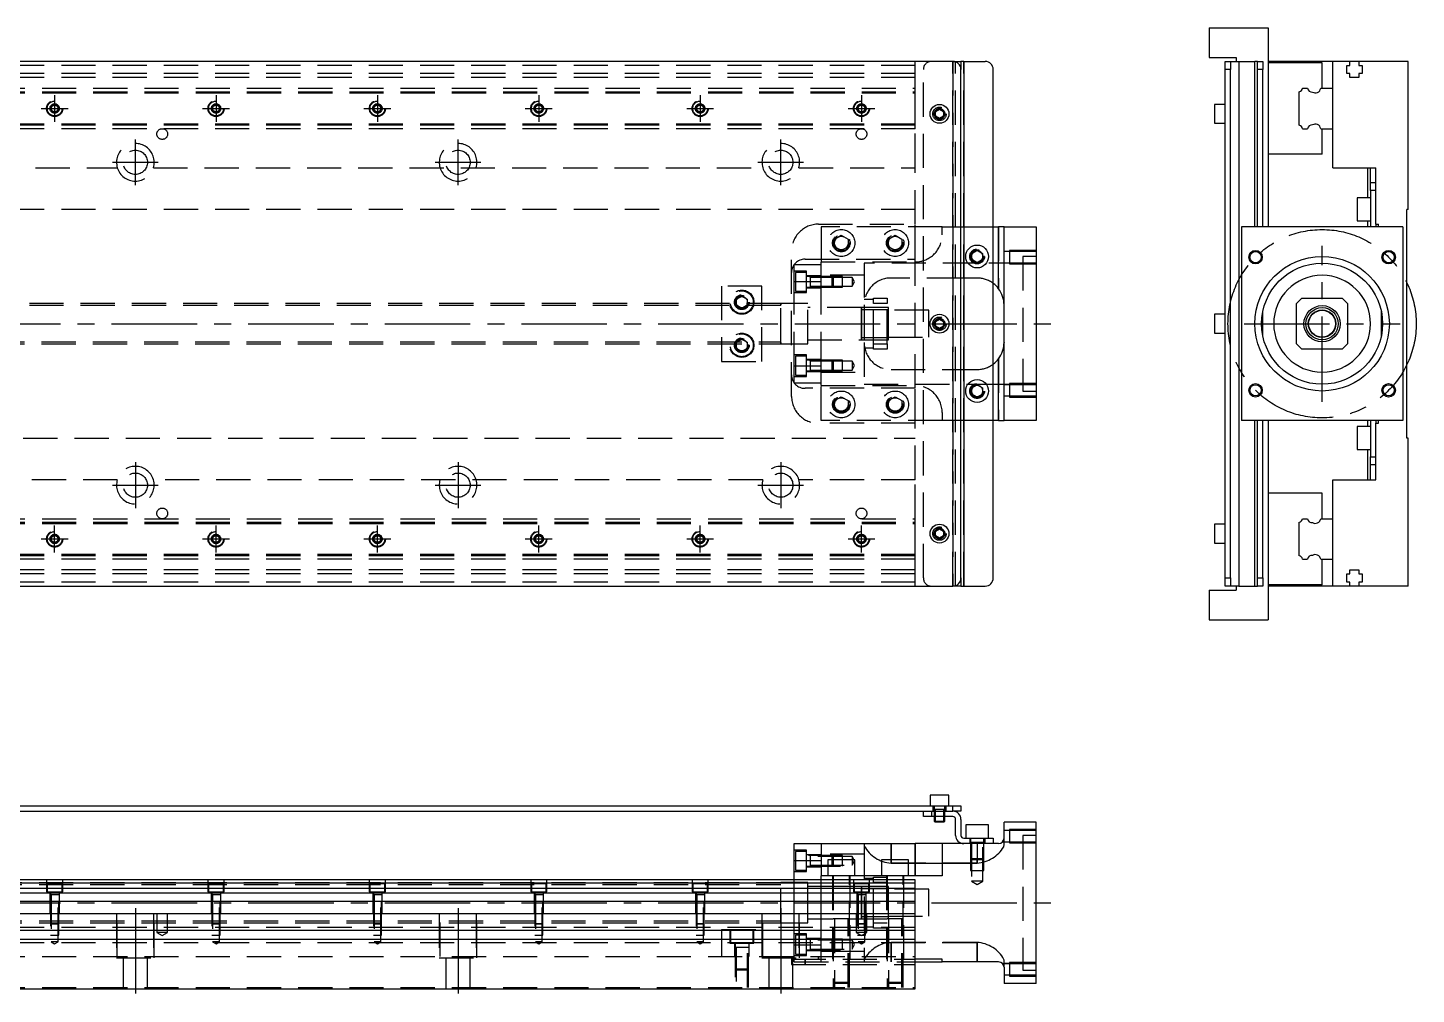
# Model space of a CAD drawing. Extents: x -21 to 1023, y -277 to 112.
# Drawn here: x 507 to 1023, y -249 to 110 of the extents above; entities that cross this region are included whole.
import ezdxf

# ---------------------------------------------------------------- set-up
doc = ezdxf.new("R2010")
doc.units = 0
doc.linetypes.add('CENTER', pattern=[50.8, 31.75, -6.35, 6.35, -6.35])
doc.linetypes.add('DASHED', pattern=[19.05, 12.7, -6.35])
doc.layers.get('0').update_dxf_attribs({"linetype": 'CONTINUOUS'})
doc.layers.add('CENTER', color=1, linetype='CENTER')

msp = doc.modelspace()

# ---------------------------------------------------------------- linework, layer by layer
at = {"color": 7, "linetype": 'CONTINUOUS'}
for p, q in [((946.27, 110), (946.27, 99)), ((946.27, 110), (968.27, 110)), ((968.27, 110), (968.27, 36)), ((946.27, 99), (956.27, 99)), ((956.27, 99), (956.27, 97.5)), ((851, 97.5), (3, 97.5)), ((851, 97.5), (854, 97.5)), ((854, 97.5), (854, 94.5)), ((855, 97.5), (854, 97.5)), ((854, -94.5), (854, 94.5)), ((855, 97.5), (855, -97.5)), ((855, 97.5), (863, 97.5)), ((866, -94.5), (866, 94.5)), ((952.27, 97.5), (954.27, 97.5)), ((952.27, 94.5), (952.27, 97.5)), ((954.27, 94.5), (952.27, 94.5)), ((952.27, -94.5), (952.27, 94.5)), ((954.27, 97.5), (957.27, 97.5)), ((954.27, 97.5), (954.27, 94.5)), ((954.27, -94.5), (954.27, 94.5)), ((957.27, 97.5), (957.27, -97.5)), ((957.27, 97.5), (963.27, 97.5)), ((963.27, 36), (963.27, 97.5)), ((964.27, 97.5), (963.27, 97.5)), ((964.27, 97.5), (966.27, 97.5)), ((964.27, 94.5), (964.27, 97.5)), ((966.27, 94.5), (964.27, 94.5)), ((964.27, 36), (964.27, 94.5)), ((966.27, 97.5), (966.27, 94.5)), ((966.27, 36), (966.27, 94.5)), ((992.27, 97.5), (968.27, 97.5)), ((988.27, 97), (968.27, 97)), ((988.27, 87.5), (988.27, 97)), ((992.27, 87.5), (992.27, 97.5)), ((998.57, 97.5), (992.27, 97.5)), ((997.42, 96), (998.57, 96)), ((997.42, 93), (997.42, 96)), ((998.57, 93), (997.42, 93)), ((1001.97, 97.5), (998.57, 97.5)), ((998.57, 96), (998.57, 97.5)), ((998.57, 91.5), (998.57, 93)), ((1001.97, 97.5), (1001.97, 96)), ((1020.27, 97.5), (1001.97, 97.5)), ((1001.97, 96), (1003.12, 96)), ((1001.97, 93), (1001.97, 91.5)), ((1003.12, 93), (1001.97, 93)), ((1003.12, 96), (1003.12, 93)), ((1020.27, 42.5), (1020.27, 97.5)), ((1001.97, 91.5), (998.57, 91.5)), ((979.77, 73.752272), (979.77, 86.247728)), ((981.022272, 87.5), (982.79668, 87.5)), ((987.747372, 87.5), (992.27, 87.5)), ((992.27, 72.5), (992.27, 87.5)), ((992.27, 72.5), (992.27, 87.5)), ((844.5, 78.866026), (846, 79.73205)), ((844.5, 77.133974), (844.5, 78.866026)), ((846, 79.73205), (847.5, 78.866026)), ((847.5, 78.866026), (847.5, 77.133974)), ((948.27, 81.5), (948.27, 78)), ((952.27, 81.5), (948.27, 81.5)), ((948.27, 78), (948.27, 74.5)), ((846, 76.26795), (844.5, 77.133974)), ((847.5, 77.133974), (846, 76.26795)), ((948.27, 74.5), (952.27, 74.5)), ((981.022272, 72.5), (982.79668, 72.5)), ((987.747372, 72.5), (992.27, 72.5)), ((988.27, 63), (988.27, 72.5)), ((992.27, 58), (992.27, 72.5)), ((988.27, 63), (968.27, 63)), ((992.27, 58), (1008.27, 58)), ((1005.27, 46.75), (1005.27, 58)), ((1006.27, 52.5), (1006.27, 58)), ((1008.27, 37), (1008.27, 58)), ((1006.27, 52.5), (1008.27, 52.5)), ((1006.27, 49.5), (1006.27, 52.5)), ((1001.27, 46.75), (1001.27, 42.5)), ((1006.27, 46.75), (1001.27, 46.75)), ((1008.27, 49.5), (1006.27, 49.5)), ((1006.27, 49.5), (1006.27, 36)), ((1001.27, 42.5), (1001.27, 38.25)), ((1020.27, 42.5), (1019.77, 42.5)), ((1019.77, -42.5), (1019.77, 42.5)), ((1001.27, 38.25), (1006.27, 38.25)), ((1005.27, 36), (1005.27, 38.25)), ((1008.27, 37), (1009.27, 37)), ((1008.27, 37), (1008.27, 36)), ((1009.27, 36), (1009.27, 37)), ((866, 36), (868, 36)), ((868, 13), (868, 36)), ((870, 36), (868, 36)), ((870, -36), (870, 36)), ((870, 36), (882, 36)), ((882, 36), (882, -36)), ((1018.27, 36), (958.27, 36)), ((958.27, 36), (958.27, -36)), ((1018.27, 36), (1018.27, -36)), ((858, 26.1547), (860, 27.309402)), ((858, 23.8453), (858, 26.1547)), ((860, 27.309402), (862, 26.1547)), ((862, 26.1547), (862, 23.8453)), ((860, 22.690598), (858, 23.8453)), ((862, 23.8453), (860, 22.690598)), ((980.77, 9.5), (978.77, 7.5)), ((978.77, -7.5), (978.77, 7.5)), ((980.77, 9.5), (995.77, 9.5)), ((997.77, 7.5), (995.77, 9.5)), ((997.77, 7.5), (997.77, -7.5)), ((844.5, 0.866026), (846, 1.73205)), ((844.5, -0.866026), (844.5, 0.866026)), ((846, 1.73205), (847.5, 0.866026)), ((847.5, 0.866026), (847.5, -0.866026)), ((948.27, 3.5), (948.27, 0)), ((952.27, 3.5), (948.27, 3.5)), ((948.27, 0), (948.27, -3.5)), ((966.27, -4.71699), (966.27, 4.71699)), ((1010.27, 4.71699), (1010.27, -4.71699)), ((846, -1.73205), (844.5, -0.866026)), ((847.5, -0.866026), (846, -1.73205)), ((948.27, -3.5), (952.27, -3.5)), ((978.77, -7.5), (980.77, -9.5)), ((995.77, -9.5), (980.77, -9.5)), ((995.77, -9.5), (997.77, -7.5)), ((868, -36), (868, -13)), ((858, -23.8453), (860, -22.690598)), ((858, -26.1547), (858, -23.8453)), ((860, -22.690598), (862, -23.8453)), ((862, -23.8453), (862, -26.1547)), ((860, -27.309402), (858, -26.1547)), ((862, -26.1547), (860, -27.309402)), ((868, -36), (866, -36)), ((868, -36), (870, -36)), ((882, -36), (870, -36)), ((1018.27, -36), (958.27, -36)), ((963.27, -97.5), (963.27, -36)), ((964.27, -94.5), (964.27, -36)), ((966.27, -94.5), (966.27, -36)), ((968.27, -36), (968.27, -110)), ((1005.27, -38.25), (1005.27, -36)), ((1006.27, -36), (1006.27, -49.5)), ((1008.27, -36), (1008.27, -37)), ((1009.27, -37), (1009.27, -36)), ((1001.27, -38.25), (1001.27, -42.5)), ((1006.27, -38.25), (1001.27, -38.25)), ((1008.27, -58), (1008.27, -37)), ((1008.27, -37), (1009.27, -37)), ((1001.27, -42.5), (1001.27, -46.75)), ((1020.27, -42.5), (1019.77, -42.5)), ((1020.27, -97.5), (1020.27, -42.5)), ((1001.27, -46.75), (1006.27, -46.75)), ((1005.27, -58), (1005.27, -46.75)), ((1006.27, -49.5), (1008.27, -49.5)), ((1006.27, -52.5), (1006.27, -49.5)), ((1008.27, -52.5), (1006.27, -52.5)), ((1006.27, -58), (1006.27, -52.5)), ((992.27, -72.5), (992.27, -58)), ((992.27, -58), (1008.27, -58)), ((988.27, -63), (968.27, -63)), ((988.27, -72.5), (988.27, -63)), ((844.5, -77.133974), (846, -76.26795)), ((844.5, -78.866026), (844.5, -77.133974)), ((846, -76.26795), (847.5, -77.133974)), ((847.5, -77.133974), (847.5, -78.866026)), ((948.27, -74.5), (948.27, -78)), ((952.27, -74.5), (948.27, -74.5)), ((979.77, -86.247728), (979.77, -73.752272)), ((981.022272, -72.5), (982.79668, -72.5)), ((987.747372, -72.5), (992.27, -72.5)), ((992.27, -87.5), (992.27, -72.5)), ((992.27, -87.5), (992.27, -72.5)), ((846, -79.73205), (844.5, -78.866026)), ((847.5, -78.866026), (846, -79.73205)), ((948.27, -78), (948.27, -81.5)), ((948.27, -81.5), (952.27, -81.5)), ((981.022272, -87.5), (982.79668, -87.5)), ((987.747372, -87.5), (992.27, -87.5)), ((988.27, -97), (988.27, -87.5)), ((992.27, -97.5), (992.27, -87.5)), ((998.57, -91.5), (1001.97, -91.5)), ((998.57, -93), (998.57, -91.5)), ((1001.97, -91.5), (1001.97, -93)), ((3, -97.5), (851, -97.5)), ((854, -97.5), (851, -97.5)), ((854, -94.5), (854, -97.5)), ((854, -97.5), (855, -97.5)), ((855, -97.5), (863, -97.5)), ((952.27, -94.5), (954.27, -94.5)), ((952.27, -97.5), (952.27, -94.5)), ((954.27, -97.5), (952.27, -97.5)), ((954.27, -94.5), (954.27, -97.5)), ((957.27, -97.5), (954.27, -97.5)), ((956.27, -97.5), (956.27, -99)), ((957.27, -97.5), (963.27, -97.5)), ((963.27, -97.5), (964.27, -97.5)), ((964.27, -94.5), (966.27, -94.5)), ((964.27, -97.5), (964.27, -94.5)), ((966.27, -97.5), (964.27, -97.5)), ((966.27, -94.5), (966.27, -97.5)), ((988.27, -97), (968.27, -97)), ((992.27, -97.5), (968.27, -97.5)), ((998.57, -97.5), (992.27, -97.5)), ((997.42, -93), (998.57, -93)), ((997.42, -96), (997.42, -93)), ((998.57, -96), (997.42, -96)), ((998.57, -97.5), (998.57, -96)), ((1001.97, -97.5), (998.57, -97.5)), ((1001.97, -93), (1003.12, -93)), ((1001.97, -96), (1001.97, -97.5)), ((1003.12, -96), (1001.97, -96)), ((1020.27, -97.5), (1001.97, -97.5)), ((1003.12, -93), (1003.12, -96)), ((946.27, -99), (956.27, -99)), ((946.27, -99), (946.27, -110)), ((946.27, -110), (968.27, -110)), ((849.5, -175.2), (842.5, -175.2)), ((842.5, -175.2), (842.5, -179.2)), ((849.5, -179.2), (849.5, -175.2)), ((502, -179.2), (851, -179.2)), ((851, -181.2), (851, -179.2)), ((851, -179.2), (854, -179.2)), ((854, -179.2), (854, -181.2)), ((502, -181.2), (843, -181.2)), ((840, -183.2), (840, -181.2)), ((843, -183.2), (840, -183.2)), ((843, -181.2), (843, -183.2)), ((843, -181.2), (851, -181.2)), ((843, -181.2), (851, -181.2)), ((851, -183.2), (843, -183.2)), ((844, -183.2), (844, -184.85)), ((844, -184.85), (848, -184.85)), ((844, -184.85), (844.35, -185.2)), ((844.35, -183.2), (844.35, -185.2)), ((847.65, -185.2), (844.35, -185.2)), ((847.65, -185.2), (847.65, -183.2)), ((847.65, -185.2), (848, -184.85)), ((848, -184.85), (848, -183.2)), ((854, -181.2), (851, -181.2)), ((852, -190.2), (852, -184.2)), ((854, -184.2), (854, -190.2)), ((870, -191.2), (870, -185.2)), ((882, -185.2), (870, -185.2)), ((882, -245.2), (882, -185.2)), ((864.25, -186.2), (855.75, -186.2)), ((855.75, -186.2), (855.75, -191.2)), ((864.25, -191.2), (864.25, -186.2)), ((792, -193.2), (802, -193.2)), ((792, -199.547524), (792, -193.2)), ((802, -193.2), (802, -205.2)), ((802, -193.2), (837, -193.2)), ((837, -205.2), (837, -193.2)), ((847, -193.2), (837, -193.2)), ((847, -193.2), (847, -205.2)), ((855, -193.2), (847, -193.2)), ((855, -191.2), (863, -191.2)), ((863, -193.2), (855, -193.2)), ((863, -193.2), (863, -191.2)), ((863, -191.2), (866, -191.2)), ((866, -193.2), (863, -193.2)), ((866, -191.2), (866, -193.2)), ((868, -193.2), (866, -193.2)), ((792, -206.7), (792, -199.547524)), ((792, -199.547524), (802, -199.547524)), ((814.5, -199.2), (804.5, -199.2)), ((804.5, -199.2), (804.5, -205.2)), ((814.5, -205.2), (814.5, -199.2)), ((834.5, -199.2), (824.5, -199.2)), ((824.5, -199.2), (824.5, -205.2)), ((834.5, -205.2), (834.5, -199.2)), ((802, -206.7), (802, -205.2)), ((847, -205.2), (802, -205.2)), ((837, -206.7), (495.5, -206.7)), ((837, -207.952272), (495.5, -207.952272)), ((495.5, -209.72668), (837, -209.72668)), ((837, -211.623076), (495.5, -211.623076)), ((817, -214.999946), (817, -209.5)), ((818, -210.075), (817, -210.075)), ((819.75, -210.075), (818, -210.075)), ((821.5, -210.075), (819.75, -210.075)), ((826.5, -210.075), (821.5, -210.075)), ((827, -210.075), (826.5, -210.075)), ((837, -247.2), (837, -206.7)), ((837, -214.677372), (495.5, -214.677372)), ((817, -221.200006), (817, -214.999946)), ((17, -219.2), (837, -219.2)), ((817, -220.325), (827, -220.325)), ((837, -225.5), (17, -225.5)), ((837, -228.9), (17, -228.9)), ((847, -236.2), (837, -236.2)), ((837, -237.2), (847, -237.2)), ((847, -237.2), (847, -236.2)), ((868, -237.2), (847, -237.2)), ((870, -239.2), (870, -245.2)), ((17, -247.2), (837, -247.2)), ((882, -245.2), (870, -245.2))]:
    msp.add_line(p, q, dxfattribs=at)
at = {"color": 3, "linetype": 'DASHED'}
for p, q in [((837, 96), (17, 96)), ((837, 93), (17, 93)), ((837, 87.5), (837, 97.5)), ((840, -94.5), (840, 94.5)), ((851, -97.5), (851, 97.5)), ((851, 97.5), (851, -97.5)), ((852, -97.5), (852, 97.5)), ((855, -97.5), (855, 97.5)), ((837, 91.5), (17, 91.5)), ((17, 87.5), (837, 87.5)), ((17, 86.247728), (837, 86.247728)), ((17, 86.1147), (837, 86.1147)), ((17, 86.1), (837, 86.1)), ((17, 85.8), (837, 85.8)), ((837, 86.247728), (837, 87.5)), ((837, 73.752272), (837, 86.247728)), ((515.5, 80), (515.516134, 80.21941)), ((515.75, 80.721688), (517, 81.443376)), ((515.75, 79.278312), (515.75, 80.721688)), ((517, 78.556624), (515.75, 79.278312)), ((517, 81.443376), (518.25, 80.721688)), ((518.25, 79.278312), (517, 78.556624)), ((518.25, 80.721688), (518.25, 79.278312)), ((575.75, 80.721688), (577, 81.443376)), ((575.75, 79.278312), (575.75, 80.721688)), ((577, 78.556624), (575.75, 79.278312)), ((577, 81.443376), (578.25, 80.721688)), ((578.25, 79.278312), (577, 78.556624)), ((578.25, 80.721688), (578.25, 79.278312)), ((578.477374, 80.25955), (578.5, 80)), ((635.5, 80), (635.516134, 80.21941)), ((635.75, 80.721688), (637, 81.443376)), ((635.75, 79.278312), (635.75, 80.721688)), ((637, 78.556624), (635.75, 79.278312)), ((637, 81.443376), (638.25, 80.721688)), ((638.25, 79.278312), (637, 78.556624)), ((638.25, 80.721688), (638.25, 79.278312)), ((695.5, 80), (695.52041, 80.24661)), ((695.75, 80.721688), (697, 81.443376)), ((695.75, 79.278312), (695.75, 80.721688)), ((697, 78.556624), (695.75, 79.278312)), ((697, 81.443376), (698.25, 80.721688)), ((698.25, 79.278312), (697, 78.556624)), ((698.25, 80.721688), (698.25, 79.278312)), ((755.5, 80), (755.516134, 80.21941)), ((755.75, 80.721688), (757, 81.443376)), ((755.75, 79.278312), (755.75, 80.721688)), ((757, 78.556624), (755.75, 79.278312)), ((757, 81.443376), (758.25, 80.721688)), ((758.25, 79.278312), (757, 78.556624)), ((758.25, 80.721688), (758.25, 79.278312)), ((815.75, 80.721688), (817, 81.443376)), ((815.75, 79.278312), (815.75, 80.721688)), ((817, 78.556624), (815.75, 79.278312)), ((817, 81.443376), (818.25, 80.721688)), ((818.25, 79.278312), (817, 78.556624)), ((818.25, 80.721688), (818.25, 79.278312)), ((818.477374, 80.25955), (818.5, 80)), ((847.973226, 78.326156), (848, 78)), ((837, 74.2), (17, 74.2)), ((837, 73.9), (17, 73.9)), ((837, 73.8853), (17, 73.8853)), ((837, 73.752272), (17, 73.752272)), ((837, 72.5), (17, 72.5)), ((837, 72.5), (837, 73.752272)), ((837, 58), (837, 72.5)), ((433.708204, 58), (540.291796, 58)), ((553.708204, 58), (780.291796, 58)), ((793.708204, 58), (837, 58)), ((837, 37), (837, 58)), ((837, 42.5), (29.1, 42.5)), ((801, 37), (837, 37)), ((837, 24), (837, 37)), ((802, 36), (802, 23)), ((847, 36), (802, 36)), ((807, 31.443376), (809.5, 32.886752)), ((807, 28.556624), (807, 31.443376)), ((809.5, 32.886752), (812, 31.443376)), ((812, 31.443376), (812, 28.556624)), ((827, 31.443376), (829.5, 32.886752)), ((827, 28.556624), (827, 31.443376)), ((829.5, 32.886752), (832, 31.443376)), ((832, 31.443376), (832, 28.556624)), ((847, 33), (847, 36)), ((847, 36), (854, 36)), ((854, 36), (866, 36)), ((868, 36), (868, 13)), ((791, -27), (791, 27)), ((809.5, 27.113248), (807, 28.556624)), ((812, 28.556624), (809.5, 27.113248)), ((812.477798, 30.364306), (812.5, 30)), ((829.5, 27.113248), (827, 28.556624)), ((832, 28.556624), (829.5, 27.113248)), ((832.477798, 30.364306), (832.5, 30)), ((872, 26.848738), (870, 26.848738)), ((872, 27.248732), (872, 22.248742)), ((882, 27.248732), (872, 27.248732)), ((882, 26.848738), (872, 26.848738)), ((792, 15.652476), (792, 22)), ((792, 22), (802, 22)), ((796, 24), (837, 24)), ((802, 15.652476), (802, 23)), ((802, 23), (837, 23)), ((802, 15.652476), (802, 22)), ((818, 22.5), (818, 7)), ((860, 22.5), (818, 22.5)), ((837, -24), (837, 24)), ((877, 22.5), (860, 22.5)), ((862.483582, 25.286038), (862.5, 25)), ((870, 22.648738), (872, 22.648738)), ((872, 22.648738), (882, 22.648738)), ((872, 22.248742), (882, 22.248742)), ((877, 25), (877, -25)), ((882, 25), (877, 25)), ((796.5, 19.55635), (792, 19.55635)), ((792, 15.652476), (802, 15.652476)), ((792, -15.652476), (792, 15.652476)), ((792.5, 19.05635), (792.5, 12.05635)), ((796.5, 19.05635), (792.5, 19.05635)), ((796.5, 11.55635), (796.5, 19.55635)), ((802, 17.80635), (796.5, 17.80635)), ((797.905, 17.55635), (796.5, 17.55635)), ((802, 17.556346), (797.895, 17.55635)), ((797.9, 17.556354), (797.9, 13.556344)), ((797.9, 17.556354), (797.9, 13.556344)), ((797.9, 17.556354), (797.9, 13.556344)), ((797.9, 17.55635), (797.9, 17.339888)), ((797.9, 17.33964), (797.9, 17.55635)), ((802, 17.20635), (797.9, 17.20635)), ((818, 18), (802, 18)), ((818, 18), (802, 18)), ((806.15, 17.55635), (802, 17.556346)), ((806.15, 17.556344), (802, 17.556344)), ((806.5, 17.20635), (802, 17.20635)), ((806.5, 17.20635), (802, 17.20635)), ((802, -15.652476), (802, 15.652476)), ((802, -15.652476), (802, 15.652476)), ((806.15, 13.55635), (806.15, 17.55635)), ((806.5, 17.20635), (806.15, 17.55635)), ((810, 17.556344), (806.15, 17.556344)), ((806.5, 17.20635), (806.5, 13.90635)), ((810, 17.20635), (806.5, 17.20635)), ((810, 13.556354), (810, 17.556344)), ((813.5, 17.20635), (810, 17.20635)), ((813.5, 17.20635), (813.5, 13.90635)), ((814.452628, 15.55635), (813.5, 17.20635)), ((813.5, 13.90635), (814.452628, 15.55635)), ((854, 17), (828, 17)), ((860, 17), (854, 17)), ((780, 14), (765, 14)), ((765, 14), (765, -14)), ((780, -14), (780, 14)), ((792, 11.55635), (796.5, 11.55635)), ((792.5, 12.05635), (796.5, 12.05635)), ((796.5, 13.55635), (797.905, 13.55635)), ((796.5, 13.30635), (802, 13.30635)), ((797.895, 13.55635), (802, 13.556352)), ((797.9, 13.90635), (802, 13.90635)), ((797.9, 13.55635), (797.9, 13.773016)), ((797.9, 13.77281), (797.9, 13.55635)), ((802, 13.90635), (806.5, 13.90635)), ((802, 13.90635), (806.5, 13.90635)), ((802, 13.556354), (806.15, 13.556354)), ((802, 13.556352), (806.15, 13.55635)), ((806.15, 13.55635), (806.5, 13.90635)), ((806.15, 13.556354), (810, 13.556354)), ((806.5, 13.90635), (810, 13.90635)), ((810, 13.90635), (813.5, 13.90635)), ((867.743602, 13.32745), (868.026966, 12.963874)), ((787.005, 7.5), (455, 7.5)), ((787, 6.75), (455, 6.75)), ((770, 8), (770.018502, 8.303588)), ((770.5, 9.1547), (772.5, 10.309402)), ((770.5, 6.8453), (770.5, 9.1547)), ((772.5, 5.690598), (770.5, 6.8453)), ((772.5, 10.309402), (774.5, 9.1547)), ((774.5, 6.8453), (772.5, 5.690598)), ((774.5, 9.1547), (774.5, 6.8453)), ((792, 7.5), (786.995, 7.5)), ((787, -7.500006), (787, 7.500006)), ((787, 6.951128), (787, 7.5)), ((787, 7.5), (787, 6.951128)), ((787, -6.951128), (787, 6.951128)), ((797, 7.5), (792, 7.5)), ((797, 7.5), (792, 7.5)), ((797, -7.5), (797, 7.5)), ((797, -7.5), (797, 7.5)), ((817.005, 6), (797, 6)), ((816.995, 6), (797, 6)), ((826.5, 6), (816.995, 6)), ((817.005, 6), (816.995, 6)), ((817, -6.000006), (817, 6.000006)), ((817, 5.125), (817, 6.000006)), ((817, 5.325034), (817, 6)), ((817, 6), (817, -5.999164)), ((826.5, 6), (817.005, 6)), ((821.5, 9), (818, 9)), ((818, 7), (818, -7)), ((821.5, 9.5), (826.5, 9.5)), ((821.5, 7.5), (821.5, 9.5)), ((826.5, 7.5), (821.5, 7.5)), ((821.5, -7.5), (821.5, 7.5)), ((826.5, 9.5), (826.5, 7.5)), ((826.5, -7.5), (826.5, 7.5)), ((827, 6), (826.5, 6)), ((827, -6), (827, 6)), ((817, 5.125), (817, -5.125)), ((827, 5.125), (817, 5.125)), ((842, 5), (827, 5)), ((842, -5), (842, 5)), ((847.973226, 0.326156), (848, 0)), ((817, -6.000006), (817, -5.125)), ((817, -5.125), (827, -5.125)), ((827, -5), (842, -5)), ((455, -6.75), (787, -6.75)), ((455, -7.5), (787.005, -7.5)), ((770.5, -6.8453), (772.5, -5.690598)), ((770.5, -9.1547), (770.5, -6.8453)), ((772.5, -10.309402), (770.5, -9.1547)), ((772.5, -5.690598), (774.5, -6.8453)), ((774.5, -9.1547), (772.5, -10.309402)), ((774.5, -6.8453), (774.5, -9.1547)), ((774.983582, -7.713962), (775, -8)), ((786.995, -7.5), (792, -7.5)), ((787, -7.5), (787, -6.951128)), ((787, -6.951128), (787, -7.499332)), ((787, -7.499332), (787, -7.5)), ((792, -7.5), (797, -7.5)), ((792, -7.5), (797, -7.5)), ((797, -6), (817.005, -6)), ((797, -6), (816.995, -6)), ((816.995, -6), (826.5, -6)), ((816.995, -6), (817.005, -6)), ((817, -6), (817, -5.325218)), ((817, -5.999164), (817, -6)), ((817.005, -6), (826.5, -6)), ((818, -7), (818, -22.5)), ((818, -9), (821.5, -9)), ((821.5, -7.5), (826.5, -7.5)), ((821.5, -9.5), (821.5, -7.5)), ((826.5, -9.5), (821.5, -9.5)), ((826.5, -6), (827, -6)), ((826.5, -7.5), (826.5, -9.5)), ((870, -7), (869.998996, -7.141742)), ((765, -14), (780, -14)), ((796.5, -11.55635), (792, -11.55635)), ((792.5, -12.05635), (792.5, -19.05635)), ((796.5, -12.05635), (792.5, -12.05635)), ((796.5, -19.55635), (796.5, -11.55635)), ((802, -13.30635), (796.5, -13.30635)), ((797.905, -13.55635), (796.5, -13.55635)), ((802, -13.556352), (797.895, -13.55635)), ((797.9, -13.556344), (797.9, -17.556354)), ((797.9, -13.556344), (797.9, -17.556354)), ((797.9, -13.55635), (797.9, -13.77281)), ((797.9, -13.773058), (797.9, -13.55635)), ((802, -13.90635), (797.9, -13.90635)), ((806.15, -13.55635), (802, -13.556352)), ((806.15, -13.556352), (802, -13.556354)), ((806.5, -13.90635), (802, -13.90635)), ((806.5, -13.90635), (802, -13.90635)), ((806.15, -17.55635), (806.15, -13.55635)), ((806.5, -13.90635), (806.15, -13.55635)), ((810, -13.556354), (806.15, -13.556352)), ((806.5, -13.90635), (806.5, -17.20635)), ((810, -13.90635), (806.5, -13.90635)), ((810, -17.556344), (810, -13.556354)), ((813.5, -13.90635), (810, -13.90635)), ((813.5, -13.90635), (813.5, -17.20635)), ((814.452628, -15.55635), (813.5, -13.90635)), ((868.11972, -12.836966), (867.908436, -13.120182)), ((868, -13), (868, -36)), ((792, -22), (792, -15.652476)), ((792, -15.652476), (802, -15.652476)), ((792, -19.55635), (796.5, -19.55635)), ((792.5, -19.05635), (796.5, -19.05635)), ((796.5, -17.55635), (797.905, -17.55635)), ((796.5, -17.80635), (802, -17.80635)), ((797.895, -17.55635), (802, -17.556346)), ((797.9, -17.20635), (802, -17.20635)), ((797.9, -17.55635), (797.9, -17.339682)), ((797.9, -17.339888), (797.9, -17.55635)), ((802, -22), (802, -15.652476)), ((802, -23), (802, -15.652476)), ((802, -17.20635), (806.5, -17.20635)), ((802, -17.20635), (806.5, -17.20635)), ((802, -17.556344), (806.15, -17.556346)), ((802, -17.556346), (806.15, -17.55635)), ((802, -18), (818, -18)), ((802, -18), (818, -18)), ((806.15, -17.55635), (806.5, -17.20635)), ((806.15, -17.556346), (810, -17.556344)), ((806.5, -17.20635), (810, -17.20635)), ((810, -17.20635), (813.5, -17.20635)), ((813.5, -17.20635), (814.452628, -15.55635)), ((828, -17), (854, -17)), ((854, -17), (860, -17)), ((792, -22), (802, -22)), ((837, -24), (796, -24)), ((802, -23), (837, -23)), ((802, -36), (802, -23)), ((818, -22.5), (860, -22.5)), ((837, -37), (837, -24)), ((857.5, -25), (857.52689, -24.634318)), ((860, -22.5), (877, -22.5)), ((872, -22.648738), (870, -22.648738)), ((872, -22.248742), (872, -27.248732)), ((882, -22.248742), (872, -22.248742)), ((882, -22.648738), (872, -22.648738)), ((877, -25), (882, -25)), ((806.5, -30), (806.520026, -29.653944)), ((807, -28.556624), (809.5, -27.113248)), ((807, -31.443376), (807, -28.556624)), ((809.5, -27.113248), (812, -28.556624)), ((812, -28.556624), (812, -31.443376)), ((827, -28.556624), (829.5, -27.113248)), ((827, -31.443376), (827, -28.556624)), ((829.5, -27.113248), (832, -28.556624)), ((832, -28.556624), (832, -31.443376)), ((832.477798, -29.635694), (832.5, -30)), ((870, -26.848738), (872, -26.848738)), ((872, -26.848738), (882, -26.848738)), ((872, -27.248732), (882, -27.248732)), ((847, -36), (802, -36)), ((809.5, -32.886752), (807, -31.443376)), ((812, -31.443376), (809.5, -32.886752)), ((829.5, -32.886752), (827, -31.443376)), ((832, -31.443376), (829.5, -32.886752)), ((847, -33), (847, -36)), ((854, -36), (847, -36)), ((866, -36), (854, -36)), ((837, -37), (801, -37)), ((837, -58), (837, -37)), ((29.1, -42.5), (837, -42.5)), ((540.291796, -58), (433.708204, -58)), ((780.291796, -58), (553.708204, -58)), ((837, -58), (793.708204, -58)), ((837, -72.5), (837, -58)), ((17, -72.5), (837, -72.5)), ((17, -73.752272), (837, -73.752272)), ((17, -73.8853), (837, -73.8853)), ((17, -73.9), (837, -73.9)), ((17, -74.2), (837, -74.2)), ((837, -73.752272), (837, -72.5)), ((837, -86.247728), (837, -73.752272)), ((515.5, -80), (515.516134, -79.78059)), ((515.75, -79.278312), (517, -78.556624)), ((515.75, -80.721688), (515.75, -79.278312)), ((517, -81.443376), (515.75, -80.721688)), ((517, -78.556624), (518.25, -79.278312)), ((518.25, -80.721688), (517, -81.443376)), ((518.25, -79.278312), (518.25, -80.721688)), ((575.75, -79.278312), (577, -78.556624)), ((575.75, -80.721688), (575.75, -79.278312)), ((577, -81.443376), (575.75, -80.721688)), ((577, -78.556624), (578.25, -79.278312)), ((578.25, -80.721688), (577, -81.443376)), ((578.25, -79.278312), (578.25, -80.721688)), ((578.477374, -79.74045), (578.5, -80)), ((635.75, -79.278312), (637, -78.556624)), ((635.75, -80.721688), (635.75, -79.278312)), ((637, -81.443376), (635.75, -80.721688)), ((637, -78.556624), (638.25, -79.278312)), ((638.25, -80.721688), (637, -81.443376)), ((638.25, -79.278312), (638.25, -80.721688)), ((638.477374, -79.74045), (638.5, -80)), ((695.5, -80), (695.52041, -79.75339)), ((695.75, -79.278312), (697, -78.556624)), ((695.75, -80.721688), (695.75, -79.278312)), ((697, -81.443376), (695.75, -80.721688)), ((697, -78.556624), (698.25, -79.278312)), ((698.25, -80.721688), (697, -81.443376)), ((698.25, -79.278312), (698.25, -80.721688)), ((755.5, -80), (755.516134, -79.78059)), ((755.75, -79.278312), (757, -78.556624)), ((755.75, -80.721688), (755.75, -79.278312)), ((757, -81.443376), (755.75, -80.721688)), ((757, -78.556624), (758.25, -79.278312)), ((758.25, -80.721688), (757, -81.443376)), ((758.25, -79.278312), (758.25, -80.721688)), ((815.75, -79.278312), (817, -78.556624)), ((815.75, -80.721688), (815.75, -79.278312)), ((817, -81.443376), (815.75, -80.721688)), ((817, -78.556624), (818.25, -79.278312)), ((818.25, -80.721688), (817, -81.443376)), ((818.25, -79.278312), (818.25, -80.721688)), ((818.477374, -79.74045), (818.5, -80)), ((844, -78), (844.030168, -77.653934)), ((837, -85.8), (17, -85.8)), ((837, -86.1), (17, -86.1)), ((837, -86.1147), (17, -86.1147)), ((837, -86.247728), (17, -86.247728)), ((837, -87.5), (17, -87.5)), ((837, -87.5), (837, -86.247728)), ((837, -97.5), (837, -87.5)), ((837, -91.5), (17, -91.5)), ((837, -93), (17, -93)), ((837, -96), (17, -96)), ((843.5, -179.2), (843.5, -181.2)), ((848.000006, -180.6), (843.999994, -180.6)), ((844, -179.2), (844, -183.2)), ((844.000006, -179.2), (844.000006, -183.2)), ((844.35, -180.6), (844.35, -183.2)), ((847.65, -183.2), (847.65, -180.6)), ((848, -183.2), (848, -179.2)), ((848.5, -181.2), (848.5, -179.2)), ((840, -181.2), (843, -181.2)), ((847.999994, -183.2), (847.999994, -181.2)), ((872, -188.351262), (870, -188.351262)), ((872, -187.951268), (872, -192.951258)), ((882, -187.951268), (872, -187.951268)), ((882, -188.351262), (872, -188.351262)), ((877, -190.2), (877, -240.2)), ((882, -190.2), (877, -190.2)), ((796.5, -195.64365), (792, -195.64365)), ((792.5, -196.14365), (792.5, -199.64365)), ((796.5, -196.14365), (792.5, -196.14365)), ((796.5, -203.64365), (796.5, -195.64365)), ((818, -193.2), (818, -193.816596)), ((818, -193.816596), (818, -236.583404)), ((818, -193.816596), (818.037764, -194.12036)), ((828, -200.460598), (828, -193.2)), ((828, -193.2), (828, -199.2)), ((837, -193.2), (837, -205.2)), ((857.25, -191.2), (857.25, -193.2)), ((862.500006, -192.8), (857.499994, -192.8)), ((857.5, -191.2), (857.5, -203.2)), ((857.9, -192.8), (857.9, -207.2)), ((860, -193.2), (860, -200.460598)), ((862.1, -207.2), (862.1, -192.8)), ((862.5, -203.2), (862.5, -191.2)), ((862.75, -193.2), (862.75, -191.2)), ((869.474532, -192.551262), (872, -192.551262)), ((869.868572, -194.41502), (869.966596, -194.101224)), ((869.966596, -194.101224), (870, -193.816596)), ((870, -193.816596), (870, -191.2)), ((877, -192.7), (870, -192.7)), ((872, -192.551262), (882, -192.551262)), ((872, -192.951258), (882, -192.951258)), ((792.5, -199.64365), (792.5, -203.14365)), ((802, -197.39365), (796.5, -197.39365)), ((810, -197.643656), (796.5, -197.643649)), ((797.9, -197.643646), (797.9, -201.643656)), ((813.5, -197.99365), (797.9, -197.99365)), ((797.9, -201.29365), (813.5, -201.29365)), ((818, -197.2), (802, -197.2)), ((806.15, -199.2), (806.15, -197.64365)), ((806.5, -197.99365), (806.15, -197.64365)), ((806.15, -199.64365), (806.15, -199.2)), ((806.15, -201.64365), (806.15, -199.64365)), ((806.15, -201.64365), (806.5, -201.29365)), ((806.5, -197.99365), (806.5, -199.2)), ((806.5, -199.2), (806.5, -199.64365)), ((806.5, -199.64365), (806.5, -201.29365)), ((810, -199.2), (810, -197.643656)), ((810, -201.643646), (810, -199.2)), ((813.5, -197.99365), (813.5, -201.29365)), ((814.452628, -199.64365), (813.5, -197.99365)), ((813.5, -201.29365), (814.452628, -199.64365)), ((828, -199.2), (828, -200.460598)), ((828, -200.460598), (834.5, -200.460598)), ((860, -200.460598), (828, -200.460598)), ((834.5, -200.460598), (847, -200.460598)), ((847, -200.460598), (857.500006, -200.460598)), ((857.5, -198.8), (862.5, -198.8)), ((857.5, -198.8), (857.9, -199.2)), ((857.500006, -200.460598), (860, -200.460598)), ((862.1, -199.2), (857.9, -199.2)), ((860, -200.460598), (860, -199.2)), ((862.1, -199.2), (862.5, -198.8)), ((792, -203.64365), (796.5, -203.64365)), ((792.5, -203.14365), (796.5, -203.14365)), ((796.5, -201.643653), (810, -201.643646)), ((796.5, -201.89365), (802, -201.89365)), ((806.25, -205.2), (806.25, -236.2)), ((806.499923, -205.2), (806.500006, -246.7)), ((812.499994, -246.7), (812.500077, -205.2)), ((812.75, -236.2), (812.75, -205.2)), ((821.5, -206.2), (818, -206.2)), ((821.5, -205.7), (826.5, -205.7)), ((821.5, -206.7), (821.5, -205.7)), ((826.25, -205.2), (826.25, -236.2)), ((826.499923, -205.2), (826.500006, -246.7)), ((832.499994, -246.7), (832.500077, -205.2)), ((832.75, -236.2), (832.75, -205.2)), ((857.5, -203.2), (862.5, -203.2)), ((54, -207.699332), (787.005, -207.699332)), ((54, -208.449332), (787, -208.449332)), ((514, -206.7), (514, -211.2)), ((514, -211.2), (520, -211.2)), ((519.75, -208.2), (514.25, -208.2)), ((514.25, -208.2), (514.25, -211.2)), ((515.25, -211.2), (515.25, -219.2)), ((515.500006, -211.2), (515.500006, -227.2)), ((518.499994, -227.2), (518.499994, -211.2)), ((518.75, -219.2), (518.75, -211.2)), ((519.75, -211.2), (519.75, -208.2)), ((520, -211.2), (520, -206.7)), ((574, -206.7), (574, -211.2)), ((574, -211.2), (580, -211.2)), ((579.75, -208.2), (574.25, -208.2)), ((574.25, -208.2), (574.25, -211.2)), ((575.25, -211.2), (575.25, -219.2)), ((575.500006, -211.2), (575.500006, -227.2)), ((578.499994, -227.2), (578.499994, -211.2)), ((578.75, -219.2), (578.75, -211.2)), ((579.75, -211.2), (579.75, -208.2)), ((580, -211.2), (580, -206.7)), ((634, -206.7), (634, -211.2)), ((634, -211.2), (640, -211.2)), ((639.75, -208.2), (634.25, -208.2)), ((634.25, -208.2), (634.25, -211.2)), ((635.25, -211.2), (635.25, -219.2)), ((635.500006, -211.2), (635.500006, -227.2)), ((638.499994, -227.2), (638.499994, -211.2)), ((638.75, -219.2), (638.75, -211.2)), ((639.75, -211.2), (639.75, -208.2)), ((640, -211.2), (640, -206.7)), ((694, -206.7), (694, -211.2)), ((694, -211.2), (700, -211.2)), ((699.75, -208.2), (694.25, -208.2)), ((694.25, -208.2), (694.25, -211.2)), ((695.25, -211.2), (695.25, -219.2)), ((695.500006, -211.2), (695.500006, -227.2)), ((698.499994, -227.2), (698.499994, -211.2)), ((698.75, -219.2), (698.75, -211.2)), ((699.75, -211.2), (699.75, -208.2)), ((700, -211.2), (700, -206.7)), ((754, -206.7), (754, -211.2)), ((754, -211.2), (760, -211.2)), ((759.75, -208.2), (754.25, -208.2)), ((754.25, -208.2), (754.25, -211.2)), ((755.25, -211.2), (755.25, -219.2)), ((755.500006, -211.2), (755.500006, -227.2)), ((758.499994, -227.2), (758.499994, -211.2)), ((758.75, -219.2), (758.75, -211.2)), ((759.75, -211.2), (759.75, -208.2)), ((760, -211.2), (760, -206.7)), ((787, -222.699332), (787, -207.7)), ((792, -207.7), (787, -207.7)), ((792, -219.2), (792, -206.7)), ((797, -207.7), (792, -207.7)), ((797, -215.2), (797, -207.7)), ((802, -209.2), (797, -209.2)), ((802, -219.2), (802, -206.7)), ((806.5, -209.2), (802, -209.2)), ((812.5, -209.2), (806.5, -209.2)), ((814.25, -209.2), (812.5, -209.2)), ((814, -206.7), (814, -211.2)), ((814, -211.2), (820, -211.2)), ((819.75, -208.2), (814.25, -208.2)), ((814.25, -208.2), (814.25, -211.2)), ((817, -209.2), (814.25, -209.2)), ((815.25, -211.2), (815.25, -219.2)), ((815.500006, -211.2), (815.500006, -227.2)), ((817, -209.2), (816.995, -209.2)), ((817, -209.2), (817, -209.200836)), ((818, -209.2), (817, -209.2)), ((817.005, -209.2), (817, -209.2)), ((817, -209.200836), (817, -214.999974)), ((819.75, -209.2), (818, -209.2)), ((818.499994, -227.2), (818.499994, -211.2)), ((818.75, -219.2), (818.75, -211.2)), ((819.75, -211.2), (819.75, -208.2)), ((821.5, -209.2), (819.75, -209.2)), ((820, -211.2), (820, -206.7)), ((821.5, -207.7), (821.5, -206.7)), ((821.5, -222.7), (821.5, -207.7)), ((826.5, -207.7), (821.5, -207.7)), ((826.5, -209.2), (821.5, -209.2)), ((827, -209.2), (826.5, -209.2)), ((827, -215.2), (827, -209.2)), ((842, -210.2), (827, -210.2)), ((842, -215.2), (842, -210.2)), ((862.1, -207.2), (857.9, -207.2)), ((857.9, -207.2), (860, -208.412436)), ((860, -208.412436), (862.1, -207.2)), ((518.500006, -212.2), (515.499994, -212.2)), ((515.75, -212.2), (515.75, -229.7)), ((518.25, -229.7), (518.25, -212.2)), ((578.500006, -212.2), (575.499994, -212.2)), ((575.75, -212.2), (575.75, -229.7)), ((578.25, -229.7), (578.25, -212.2)), ((638.500006, -212.2), (635.499994, -212.2)), ((635.75, -212.2), (635.75, -229.7)), ((638.25, -229.7), (638.25, -212.2)), ((698.500006, -212.2), (695.499994, -212.2)), ((695.75, -212.2), (695.75, -229.7)), ((698.25, -229.7), (698.25, -212.2)), ((758.500006, -212.2), (755.499994, -212.2)), ((755.75, -212.2), (755.75, -229.7)), ((758.25, -229.7), (758.25, -212.2)), ((797, -219.2), (797, -215.2)), ((818.500006, -212.2), (815.499994, -212.2)), ((815.75, -212.2), (815.75, -229.7)), ((817, -214.999974), (817, -215.400054)), ((817, -215.400054), (817, -221.199164)), ((818.25, -229.7), (818.25, -212.2)), ((827, -221.2), (827, -215.2)), ((842, -220.2), (842, -215.2)), ((54, -221.95), (787, -221.95)), ((540, -219.2), (540, -235.7)), ((540.291796, -235.2), (540.291796, -219.2)), ((553.708204, -219.2), (553.708204, -235.2)), ((554, -235.7), (554, -219.2)), ((555, -219.2), (555, -226.2)), ((559, -226.2), (559, -219.2)), ((660, -219.2), (660, -235.7)), ((660.291796, -235.2), (660.291796, -219.2)), ((673.708204, -219.2), (673.708204, -235.2)), ((674, -235.7), (674, -219.2)), ((780, -219.2), (780, -235.7)), ((780.291796, -235.2), (780.291796, -219.2)), ((792, -228.9), (792, -219.2)), ((793.708204, -219.2), (793.708204, -235.2)), ((794, -235.7), (794, -219.2)), ((797, -222.7), (797, -219.2)), ((797, -221.2), (802, -221.2)), ((802, -225.5), (802, -219.2)), ((802, -221.2), (806.39999, -221.2)), ((806.39999, -221.2), (806.499994, -221.2)), ((812.500006, -221.2), (806.499994, -221.2)), ((807, -221.2), (807, -246.7)), ((812, -246.7), (812, -221.2)), ((812.500006, -221.2), (812.60001, -221.2)), ((812.60001, -221.2), (817.005, -221.2)), ((815, -219.2), (815, -226.2)), ((816.995, -221.2), (826.39999, -221.2)), ((817, -221.2), (817, -220.525218)), ((817, -221.199164), (817, -221.2)), ((817.005, -221.2), (826.5, -221.2)), ((819, -226.2), (819, -219.2)), ((832.500006, -221.2), (826.499994, -221.2)), ((827, -220.2), (842, -220.2)), ((827, -221.2), (827, -246.7)), ((832, -246.7), (832, -221.2)), ((837, -224.35), (17, -224.35)), ((54, -222.7), (787.005, -222.7)), ((515.5, -222.95), (518.5, -222.95)), ((515.5, -222.95), (515.75, -223.2)), ((518.25, -223.2), (515.75, -223.2)), ((518.25, -223.2), (518.5, -222.95)), ((559, -226.2), (555, -226.2)), ((555, -226.2), (557, -227.3547)), ((557, -227.3547), (559, -226.2)), ((575.5, -222.95), (578.5, -222.95)), ((575.5, -222.95), (575.75, -223.2)), ((578.25, -223.2), (575.75, -223.2)), ((578.25, -223.2), (578.5, -222.95)), ((635.5, -222.95), (638.5, -222.95)), ((635.5, -222.95), (635.75, -223.2)), ((638.25, -223.2), (635.75, -223.2)), ((638.25, -223.2), (638.5, -222.95)), ((695.5, -222.95), (698.5, -222.95)), ((695.5, -222.95), (695.75, -223.2)), ((698.25, -223.2), (695.75, -223.2)), ((698.25, -223.2), (698.5, -222.95)), ((755.5, -222.95), (758.5, -222.95)), ((755.5, -222.95), (755.75, -223.2)), ((758.25, -223.2), (755.75, -223.2)), ((758.25, -223.2), (758.5, -222.95)), ((765, -225.2), (780, -225.2)), ((765, -225.2), (765, -235.2)), ((768, -225.2), (768, -230.2)), ((768.25, -225.2), (768.25, -225.5)), ((768.25, -225.5), (768.25, -228.9)), ((776.75, -225.5), (776.75, -225.2)), ((776.75, -228.9), (776.75, -225.5)), ((777, -230.2), (777, -225.2)), ((780, -225.2), (780, -235.2)), ((786.995, -222.7), (792, -222.7)), ((787, -222.7), (787, -222.699332)), ((792, -222.7), (793.708204, -222.7)), ((796.5, -226.75635), (792, -226.75635)), ((793.708204, -222.7), (797, -222.7)), ((796.5, -234.75635), (796.5, -226.75635)), ((802, -228.9), (802, -225.5)), ((819, -226.2), (815, -226.2)), ((815, -226.2), (817, -227.3547)), ((815.5, -222.95), (818.5, -222.95)), ((815.5, -222.95), (815.75, -223.2)), ((818.25, -223.2), (815.75, -223.2)), ((817, -227.3547), (819, -226.2)), ((818, -224.2), (821.5, -224.2)), ((818.25, -223.2), (818.5, -222.95)), ((821.5, -222.7), (826.5, -222.7)), ((821.5, -224.7), (821.5, -222.7)), ((826.5, -224.7), (821.5, -224.7)), ((837, -230.05), (17, -230.05)), ((515.500006, -227.2), (518.499994, -227.2)), ((518.25, -229.7), (515.75, -229.7)), ((515.75, -229.7), (517, -230.421688)), ((517, -230.421688), (518.25, -229.7)), ((575.500006, -227.2), (578.499994, -227.2)), ((578.25, -229.7), (575.75, -229.7)), ((575.75, -229.7), (577, -230.421688)), ((577, -230.421688), (578.25, -229.7)), ((635.500006, -227.2), (638.499994, -227.2)), ((638.25, -229.7), (635.75, -229.7)), ((635.75, -229.7), (637, -230.421688)), ((637, -230.421688), (638.25, -229.7)), ((695.500006, -227.2), (698.499994, -227.2)), ((698.25, -229.7), (695.75, -229.7)), ((695.75, -229.7), (697, -230.421688)), ((697, -230.421688), (698.25, -229.7)), ((755.500006, -227.2), (758.499994, -227.2)), ((758.25, -229.7), (755.75, -229.7)), ((755.75, -229.7), (757, -230.421688)), ((757, -230.421688), (758.25, -229.7)), ((768, -230.2), (777, -230.2)), ((768.25, -228.9), (768.25, -230.2)), ((769.75, -230.2), (769.75, -235.2)), ((775.000006, -231.8), (769.999994, -231.8)), ((769.999996, -230.2), (770.000006, -246.7)), ((770.4, -231.8), (770.4, -246.7)), ((774.6, -246.7), (774.6, -231.8)), ((774.999994, -246.7), (775.000004, -230.2)), ((775.25, -235.2), (775.25, -230.2)), ((776.75, -230.2), (776.75, -228.9)), ((792, -230.852476), (792, -228.9)), ((792, -230.852476), (793.708204, -230.852476)), ((792, -235.2), (792, -230.852476)), ((792.5, -227.25635), (792.5, -228.9)), ((793.708204, -227.25635), (792.5, -227.25635)), ((792.5, -228.9), (792.5, -230.75635)), ((792.5, -230.75635), (792.5, -234.25635)), ((796.5, -227.25635), (793.708204, -227.25635)), ((793.708204, -230.852476), (802, -230.852476)), ((802, -228.50635), (796.5, -228.50635)), ((810, -228.756354), (796.5, -228.756354)), ((797.9, -228.756344), (797.9, -232.756354)), ((813.5, -229.10635), (797.9, -229.10635)), ((802, -236.2), (802, -228.9)), ((806.15, -228.9), (806.15, -228.75635)), ((806.29365, -228.9), (806.15, -228.75635)), ((806.5, -228.756354), (806.15, -228.756352)), ((806.15, -230.75635), (806.15, -228.9)), ((806.15, -232.75635), (806.15, -230.75635)), ((806.5, -229.10635), (806.29365, -228.9)), ((807, -228.756354), (806.5, -228.756354)), ((810, -228.9), (810, -228.756354)), ((810, -232.756344), (810, -228.9)), ((813.5, -229.10635), (813.5, -232.40635)), ((814.452628, -230.75635), (813.5, -229.10635)), ((813.5, -232.40635), (814.452628, -230.75635)), ((815.500006, -227.2), (818.499994, -227.2)), ((818.25, -229.7), (815.75, -229.7)), ((815.75, -229.7), (817, -230.421688)), ((817, -230.421688), (818.25, -229.7)), ((828, -229.939402), (826.619728, -230.04908)), ((828, -229.939402), (860, -229.939402)), ((832, -229.939402), (828, -229.939402)), ((828, -237.2), (828, -229.939402)), ((828, -229.939402), (828, -236.2)), ((832.5, -229.939402), (832, -229.939402)), ((837, -229.939402), (832.5, -229.939402)), ((860, -229.939402), (837, -229.939402)), ((860, -229.939402), (860, -237.2)), ((860, -237.2), (860, -229.939402)), ((17, -235.2), (837, -235.2)), ((540, -235.7), (554, -235.7)), ((542.5, -235.7), (542.5, -247.2)), ((551.5, -247.2), (551.5, -235.7)), ((660, -235.7), (674, -235.7)), ((662.5, -235.7), (662.5, -247.2)), ((671.5, -247.2), (671.5, -235.7)), ((780, -235.7), (794, -235.7)), ((782.5, -235.7), (782.5, -247.2)), ((791, -235.2), (791, -236.2)), ((791, -236.2), (837, -236.2)), ((791, -236.2), (791, -238.2)), ((791.5, -247.2), (791.5, -235.7)), ((792, -234.75635), (796.5, -234.75635)), ((792, -237.2), (792, -235.2)), ((792, -237.2), (837, -237.2)), ((792.5, -234.25635), (793.708204, -234.25635)), ((793.708204, -234.25635), (796.5, -234.25635)), ((796, -238.2), (796, -236.2)), ((796, -236.2), (796, -237.2)), ((796, -237.2), (796, -238.2)), ((796.5, -232.756344), (810, -232.756344)), ((796.5, -233.00635), (802, -233.00635)), ((797.9, -232.40635), (813.5, -232.40635)), ((801, -236.2), (801, -235.2)), ((801, -235.2), (801, -236.2)), ((802, -233.2), (806.5, -233.2)), ((802, -237.2), (802, -236.2)), ((806.15, -232.75635), (806.5, -232.40635)), ((806.15, -232.756346), (806.5, -232.756344)), ((806.5, -232.756344), (807, -232.756344)), ((806.5, -233.2), (807, -233.2)), ((807, -233.2), (812, -233.2)), ((812, -233.2), (812.5, -233.2)), ((812.5, -233.2), (818, -233.2)), ((818.033404, -236.298776), (818, -236.583404)), ((818, -236.583404), (818, -237.2)), ((818.131428, -235.98498), (818.033404, -236.298776)), ((828, -236.2), (828, -237.2)), ((870, -236.583404), (869.962236, -236.27964)), ((870, -239.2), (870, -236.583404)), ((872, -237.448742), (872, -242.448732)), ((882, -237.448742), (872, -237.448742)), ((770, -239.8), (775, -239.8)), ((770, -239.8), (770.4, -240.2)), ((774.6, -240.2), (770.4, -240.2)), ((774.6, -240.2), (775, -239.8)), ((791, -238.2), (837, -238.2)), ((872, -237.848738), (869.474532, -237.848738)), ((870, -237.7), (877, -237.7)), ((870, -242.048738), (872, -242.048738)), ((882, -237.848738), (872, -237.848738)), ((872, -242.048738), (882, -242.048738)), ((872, -242.448732), (882, -242.448732)), ((877, -240.2), (882, -240.2)), ((17, -246.7), (837, -246.7)), ((806.5, -244.7), (812.5, -244.7)), ((806.5, -244.7), (807, -245.2)), ((812, -245.2), (807, -245.2)), ((812, -245.2), (812.5, -244.7)), ((826.5, -244.7), (832.5, -244.7)), ((826.5, -244.7), (827, -245.2)), ((832, -245.2), (827, -245.2)), ((832, -245.2), (832.5, -244.7))]:
    msp.add_line(p, q, dxfattribs=at)
for centre, radius in [((517, 80), 3), ((517, 80), 2.75), ((577, 80), 3), ((577, 80), 2.75), ((637, 80), 3), ((637, 80), 2.75), ((697, 80), 3), ((697, 80), 2.75), ((757, 80), 3), ((757, 80), 2.75), ((817, 80), 3), ((817, 80), 2.75), ((517, 80), 1.75), ((517, 80), 1.5), ((517, 80), 1.25), ((577, 80), 1.75), ((577, 80), 1.5), ((577, 80), 1.25), ((637, 80), 1.75), ((637, 80), 1.5), ((637, 80), 1.25), ((697, 80), 1.75), ((697, 80), 1.5), ((697, 80), 1.25), ((757, 80), 1.75), ((757, 80), 1.5), ((757, 80), 1.25), ((817, 80), 1.75), ((817, 80), 1.5), ((817, 80), 1.25), ((846, 78), 2.5), ((846, 78), 2), ((557, 70.5), 2), ((817, 70.5), 2), ((547, 60), 4.5), ((667, 60), 4.5), ((787, 60), 4.5), ((809.5, 30), 5), ((809.5, 30), 3.25), ((809.5, 30), 3), ((809.5, 30), 2.5), ((829.5, 30), 5), ((829.5, 30), 3.25), ((829.5, 30), 3), ((829.5, 30), 2.5), ((860, 25), 2.75), ((860, 25), 2.5), ((772.5, 8), 4.5), ((772.5, 8), 4.25), ((772.5, 8), 2.75), ((772.5, 8), 2.5), ((772.5, 8), 2.1), ((846, 0), 2.5), ((846, 0), 2), ((772.5, -8), 4.5), ((772.5, -8), 4.25), ((772.5, -8), 2.75), ((772.5, -8), 2.5), ((772.5, -8), 2.1), ((809.5, -30), 5), ((829.5, -30), 5), ((860, -25), 2.75), ((860, -25), 2.5), ((809.5, -30), 3.25), ((809.5, -30), 3), ((809.5, -30), 2.5), ((829.5, -30), 3.25), ((829.5, -30), 3), ((829.5, -30), 2.5), ((547, -60), 4.5), ((667, -60), 4.5), ((787, -60), 4.5), ((557, -70.5), 2), ((817, -70.5), 2), ((517, -80), 3), ((517, -80), 2.75), ((577, -80), 3), ((577, -80), 2.75), ((637, -80), 3), ((637, -80), 2.75), ((697, -80), 3), ((697, -80), 2.75), ((757, -80), 3), ((757, -80), 2.75), ((817, -80), 3), ((817, -80), 2.75), ((846, -78), 2.5), ((846, -78), 2), ((517, -80), 1.75), ((517, -80), 1.5), ((517, -80), 1.25), ((577, -80), 1.75), ((577, -80), 1.5), ((577, -80), 1.25), ((637, -80), 1.75), ((637, -80), 1.5), ((637, -80), 1.25), ((697, -80), 1.75), ((697, -80), 1.5), ((697, -80), 1.25), ((757, -80), 1.75), ((757, -80), 1.5), ((757, -80), 1.25), ((817, -80), 1.75), ((817, -80), 1.5), ((817, -80), 1.25)]:
    msp.add_circle(centre, radius, dxfattribs=at)
at = {"color": 7, "linetype": 'CONTINUOUS'}
for centre, radius in [((846, 78), 3.5), ((860, 25), 4.25), ((963.521262, 24.748738), 2.1), ((1013.018738, 24.748738), 2.1), ((988.27, 0), 25), ((988.27, 0), 22.5), ((988.27, 0), 6.75), ((988.27, 0), 6), ((846, 0), 3.5), ((988.27, 0), 5.125), ((988.27, 0), 5), ((860, -25), 4.25), ((963.521262, -24.748738), 2.1), ((1013.018738, -24.748738), 2.1), ((846, -78), 3.5)]:
    msp.add_circle(centre, radius, dxfattribs=at)
at = {"color": 3, "linetype": 'CONTINUOUS'}
for centre in [(963.521262, 24.748738), (1013.018738, 24.748738), (963.521262, -24.748738), (1013.018738, -24.748738)]:
    msp.add_circle(centre, 2.5, dxfattribs=at)
at = {"color": 3, "linetype": 'DASHED'}
for centre, radius, start, end in [((843, 94.5), 3, 90, 180), ((547, 60), 7, 343.39845, 196.60155), ((667, 60), 7, 343.39845, 196.60155), ((787, 60), 7, 343.39845, 196.60155), ((547, 60), 7, 196.60155, 343.39845), ((667, 60), 7, 196.60155, 343.39845), ((787, 60), 7, 196.60155, 343.39845), ((801, 27), 10, 90, 180), ((837, 33), 10, 270, 0), ((796, 19), 5, 90, 180), ((828, 7), 10, 90, 180), ((860, 7), 10, 53.130102, 90), ((828, -7), 10, 180, 270), ((860, -7), 10, 270, 306.869898), ((796, -19), 5, 180, 270), ((837, -33), 10, 0, 90), ((801, -27), 10, 180, 270), ((547, -60), 7, 16.60155, 163.39845), ((667, -60), 7, 16.60155, 163.39845), ((787, -60), 7, 16.60155, 163.39845), ((547, -60), 7, 163.39845, 16.60155), ((667, -60), 7, 163.39845, 16.60155), ((787, -60), 7, 163.39845, 16.60155), ((843, -94.5), 3, 180, 270), ((828.811246, -188.189102), 12.298282, 208.83464497, 266.2177859), ((859.112993, -187.935352), 12.556615, 274.05078219, 328.93325573), ((829.208677, -242.78832), 12.999649, 101.48756923, 148.44290689), ((859.188754, -242.210898), 12.298282, 28.83464497, 86.2177859)]:
    msp.add_arc(centre, radius, start, end, dxfattribs=at)
at = {"color": 7, "linetype": 'CONTINUOUS'}
for centre, radius, start, end in [((851, 94.5), 3, 0, 90), ((863, 94.5), 3, 0, 90), ((979.37, 87.9), 1.7, 283.608961, 346.391039), ((984.47, 87.8), 1.7, 190.164249, 277.540197), ((985.77, 87.8), 2, 237.42103, 351.373073), ((846, 78), 1.65, 155.380023, 180), ((846, 78), 1.65, 180, 204.619977), ((846, 78), 1.65, 144.619977, 155.380023), ((846, 78), 1.65, 95.380023, 144.619977), ((846, 78), 1.65, 84.619977, 95.380023), ((846, 78), 1.65, 35.380023, 84.619977), ((846, 78), 1.65, 24.619977, 35.380023), ((846, 78), 1.65, 335.380023, 24.619977), ((846, 78), 1.65, 204.619977, 215.380023), ((846, 78), 1.65, 215.380023, 264.619977), ((846, 78), 1.65, 264.619977, 275.380023), ((846, 78), 1.65, 275.380023, 324.619977), ((846, 78), 1.65, 324.619977, 335.380023), ((979.37, 72.1), 1.7, 13.608961, 76.391039), ((984.47, 72.2), 1.7, 82.459803, 169.835751), ((985.77, 72.2), 2, 8.626927, 122.57897), ((860, 25), 2.1, 137.75279, 162.24721), ((860, 25), 2.1, 102.24721, 137.75279), ((860, 25), 2.1, 77.75279, 102.24721), ((860, 25), 2.1, 42.24721, 77.75279), ((860, 25), 2.1, 17.75279, 42.24721), ((860, 25), 2.1, 162.24721, 180), ((860, 25), 2.1, 180, 197.75279), ((860, 25), 2.1, 197.75279, 222.24721), ((860, 25), 2.1, 222.24721, 257.75279), ((860, 25), 2.1, 257.75279, 282.24721), ((860, 25), 2.1, 282.24721, 317.75279), ((860, 25), 2.1, 317.75279, 342.24721), ((860, 25), 2.1, 342.24721, 17.75279), ((988.27, 0), 18, 0, 270), ((988.27, 0), 18, 0, 270), ((860, 7), 10, 36.869898, 53.130102), ((859.996962, 6.998988), 10.003038, 0.005802, 36.864096), ((846, 0), 1.65, 155.380023, 180), ((846, 0), 1.65, 180, 204.619977), ((846, 0), 1.65, 144.619977, 155.380023), ((846, 0), 1.65, 95.380023, 144.619977), ((846, 0), 1.65, 84.619977, 95.380023), ((846, 0), 1.65, 35.380023, 84.619977), ((846, 0), 1.65, 24.619977, 35.380023), ((846, 0), 1.65, 335.380023, 24.619977), ((988.27, 0), 18, 270, 0), ((988.27, 0), 18, 270, 0), ((846, 0), 1.65, 204.619977, 215.380023), ((846, 0), 1.65, 215.380023, 264.619977), ((846, 0), 1.65, 264.619977, 275.380023), ((846, 0), 1.65, 275.380023, 324.619977), ((846, 0), 1.65, 324.619977, 335.380023), ((859.996962, -6.998988), 10.003038, 323.135904, 359.994198), ((860, -7), 10, 306.869898, 323.130102), ((860, -25), 2.1, 162.24721, 180), ((860, -25), 2.1, 180, 197.75279), ((860, -25), 2.1, 137.75279, 162.24721), ((860, -25), 2.1, 197.75279, 222.24721), ((860, -25), 2.1, 102.24721, 137.75279), ((860, -25), 2.1, 77.75279, 102.24721), ((860, -25), 2.1, 42.24721, 77.75279), ((860, -25), 2.1, 17.75279, 42.24721), ((860, -25), 2.1, 317.75279, 342.24721), ((860, -25), 2.1, 342.24721, 17.75279), ((860, -25), 2.1, 222.24721, 257.75279), ((860, -25), 2.1, 257.75279, 282.24721), ((860, -25), 2.1, 282.24721, 317.75279), ((846, -78), 1.65, 155.380023, 180), ((846, -78), 1.65, 144.619977, 155.380023), ((846, -78), 1.65, 95.380023, 144.619977), ((846, -78), 1.65, 84.619977, 95.380023), ((846, -78), 1.65, 35.380023, 84.619977), ((846, -78), 1.65, 24.619977, 35.380023), ((846, -78), 1.65, 335.380023, 24.619977), ((979.37, -72.1), 1.7, 283.608961, 346.391039), ((984.47, -72.2), 1.7, 190.164249, 277.540197), ((985.77, -72.2), 2, 237.42103, 351.373073), ((846, -78), 1.65, 180, 204.619977), ((846, -78), 1.65, 204.619977, 215.380023), ((846, -78), 1.65, 215.380023, 264.619977), ((846, -78), 1.65, 264.619977, 275.380023), ((846, -78), 1.65, 275.380023, 324.619977), ((846, -78), 1.65, 324.619977, 335.380023), ((979.37, -87.9), 1.7, 13.608961, 76.391039), ((984.47, -87.8), 1.7, 82.459803, 169.835751), ((985.77, -87.8), 2, 8.626927, 122.57897), ((851, -94.5), 3, 270, 0), ((863, -94.5), 3, 270, 0), ((851, -184.2), 3, 0, 90), ((851, -184.2), 1, 0, 90), ((855, -190.2), 3, 180, 270), ((855, -190.2), 1, 180, 270), ((868, -191.2), 2, 270, 0), ((868, -239.2), 2, 0, 90)]:
    msp.add_arc(centre, radius, start, end, dxfattribs=at)
at = {"layer": 'CENTER', "color": 1, "linetype": 'CENTER'}
for p, q in [((517, 85), (517, 75)), ((577, 85), (577, 75)), ((637, 85), (637, 75)), ((697, 85), (697, 75)), ((757, 85), (757, 75)), ((817, 85), (817, 75)), ((512, 80), (522, 80)), ((572, 80), (582, 80)), ((632, 80), (642, 80)), ((692, 80), (702, 80)), ((752, 80), (762, 80)), ((812, 80), (822, 80)), ((547, 51.5), (547, 68.5)), ((667, 51.5), (667, 68.5)), ((787, 51.5), (787, 68.5)), ((538.5, 60), (555.5, 60)), ((658.5, 60), (675.5, 60)), ((778.5, 60), (795.5, 60)), ((988.27, -29), (988.27, 29)), ((-20.607194, 0), (887.569477, 0)), ((959.27, 0), (1017.27, 0)), ((547, -51.5), (547, -68.5)), ((667, -51.5), (667, -68.5)), ((787, -51.5), (787, -68.5)), ((538.5, -60), (555.5, -60)), ((658.5, -60), (675.5, -60)), ((778.5, -60), (795.5, -60)), ((517, -85), (517, -75)), ((577, -85), (577, -75)), ((637, -85), (637, -75)), ((697, -85), (697, -75)), ((757, -85), (757, -75)), ((817, -85), (817, -75)), ((512, -80), (522, -80)), ((572, -80), (582, -80)), ((632, -80), (642, -80)), ((692, -80), (702, -80)), ((752, -80), (762, -80)), ((812, -80), (822, -80)), ((-20.607194, -215.2), (887.569477, -215.2)), ((547, -217.2), (547, -249.2)), ((667, -217.2), (667, -249.2)), ((787, -217.2), (787, -249.2))]:
    msp.add_line(p, q, dxfattribs=at)
msp.add_circle((988.27, 0), 35.000001, dxfattribs=at)

doc.saveas('drawing.dxf')
